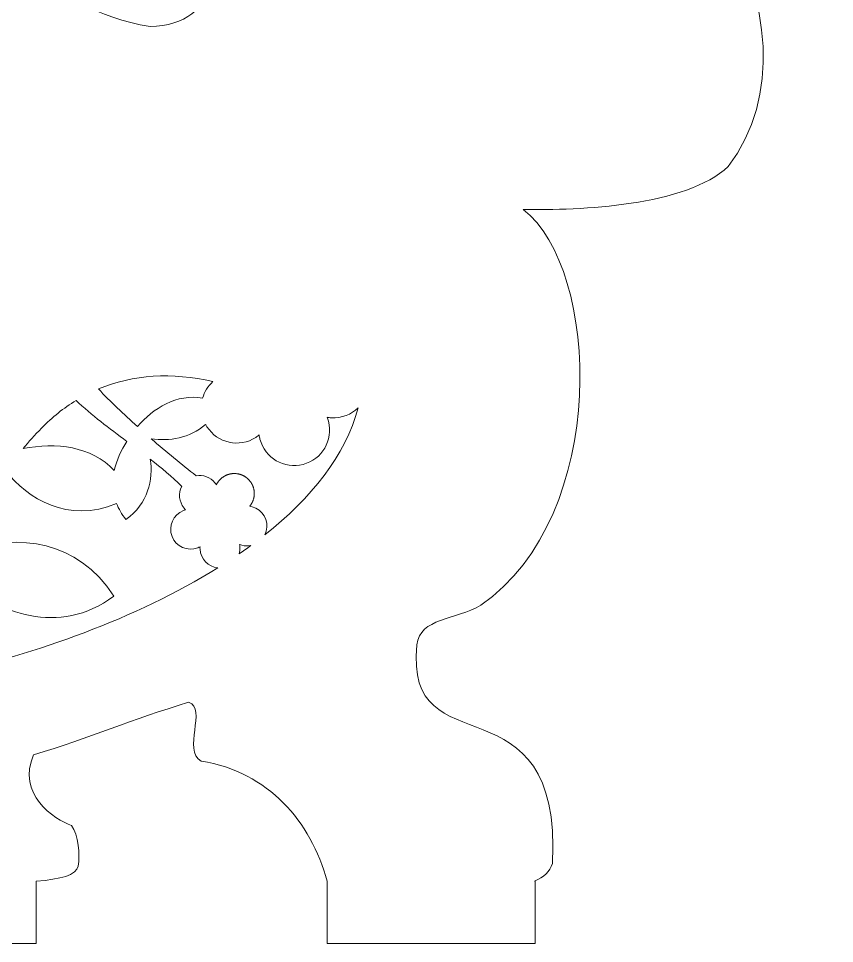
# Model space of a CAD drawing. Header units: centimetres. Extents: x -28.2 to 23.5, y -23.7 to 26.6.
# Drawn here: x -12.19 to -4.34, y 1.99 to 10.89 of the extents above; entities that cross this region are included whole.
import ezdxf

# ---------------------------------------------------------------- set-up
doc = ezdxf.new("R2010")
doc.units = ezdxf.units.CM
doc.header["$MEASUREMENT"] = 0
doc.layers.add('layer 1', color=7, linetype='Continuous')

msp = doc.modelspace()

# ---------------------------------------------------------------- linework, layer by layer
at = {"layer": 'layer 1', "color": 250, "lineweight": 9}
for points, knots in [([(-16.82124, 2.58691), (-16.78318, 2.69673), (-16.77824, 2.80986), (-16.82136, 2.92781), (-16.82136, 2.92781), (-17.20284, 3.62586), (-17.58434, 4.3239), (-17.96583, 5.02195), (-17.96583, 5.02195), (-19.20775, 5.22895), (-19.65891, 7.20552), (-18.16063, 7.79789), (-18.16063, 7.79789), (-17.60843, 11.077), (-14.63417, 11.83101), (-12.22439, 11.27184), (-12.22439, 11.27184), (-11.76505, 11.16525), (-11.44794, 10.8953), (-10.92856, 10.81733), (-10.92856, 10.81733), (-10.58642, 10.82423), (-10.40218, 10.989), (-10.3198, 11.25563), (-10.3198, 11.25563), (-10.43164, 11.91099), (-10.47671, 12.58859), (-10.19806, 13.37412), (-10.19806, 13.37412), (-11.4035, 14.55186), (-12.11464, 17.34197), (-11.61037, 18.439), (-11.61037, 18.439), (-11.14365, 19.03559), (-9.75694, 16.95258), (-9.24211, 16.03191), (-9.24211, 16.03191), (-9.37936, 16.81306), (-9.33403, 17.9254), (-9.09053, 17.9193), (-9.09053, 17.9193), (-8.07595, 17.83408), (-7.20313, 15.05809), (-7.55216, 13.75534), (-7.55216, 13.75534), (-5.80697, 13.14116), (-4.3419, 10.82942), (-5.36451, 9.46848), (-5.36451, 9.46848), (-5.76782, 9.08883), (-6.7943, 9.04339), (-7.33731, 9.05541), (-7.33731, 9.05541), (-6.59773, 8.48601), (-6.49671, 6.11645), (-7.74453, 5.24362), (-7.74453, 5.24362), (-7.98839, 5.09934), (-8.33394, 5.12366), (-8.3596, 4.86366), (-8.3596, 4.86366), (-8.49186, 3.64059), (-6.96057, 4.60323), (-7.05686, 2.75736), (-7.05686, 2.75736), (-7.07955, 2.67923), (-7.13966, 2.62448), (-7.22731, 2.58691), (-7.22731, 2.58691), (-7.22731, 2.58691), (-7.22344, 2.58691), (-7.22344, 2.58691), (-7.22344, 2.58691), (-7.22344, 2.58691), (-7.22344, 1.98691), (-7.22344, 1.98691), (-7.22344, 1.98691), (-7.22344, 1.98691), (-9.22544, 1.98691), (-9.22544, 1.98691), (-9.22544, 1.98691), (-9.22544, 1.98691), (-9.22544, 2.58691), (-9.22544, 2.58691), (-9.22544, 2.58691), (-9.22544, 2.58691), (-9.22404, 2.58691), (-9.22404, 2.58691), (-9.22404, 2.58691), (-9.38496, 3.16564), (-9.78743, 3.63571), (-10.43547, 3.74356), (-10.43547, 3.74356), (-10.62419, 3.84704), (-10.37459, 4.24883), (-10.55722, 4.3097), (-10.55722, 4.3097), (-11.10104, 4.14737), (-11.50486, 3.96676), (-12.04868, 3.80442), (-12.04868, 3.80442), (-12.21304, 3.427), (-11.85388, 3.18347), (-11.68343, 3.1226), (-11.68343, 3.1226), (-11.62052, 3.03536), (-11.60041, 2.8385), (-11.61907, 2.733), (-11.61907, 2.733), (-11.63791, 2.64523), (-11.7858, 2.60448), (-12.02432, 2.5869), (-12.02432, 2.5869), (-12.02432, 2.5869), (-12.02432, 2.58691), (-12.02432, 2.58691), (-12.02432, 2.58691), (-12.02432, 2.58691), (-12.02432, 2.5869), (-12.02432, 2.5869), (-12.02432, 2.5869), (-12.02432, 2.5869), (-12.02432, 1.98691), (-12.02432, 1.98691), (-12.02432, 1.98691), (-12.02432, 1.98691), (-16.82113, 1.98691), (-16.82113, 1.98691), (-16.82113, 1.98691), (-16.82113, 1.98691), (-16.82124, 2.58691), (-16.82124, 2.58691)], [0, 0, 0, 0, 0.0294118, 0.0294118, 0.0294118, 0.0294118, 0.0588235, 0.0588235, 0.0588235, 0.0588235, 0.0882353, 0.0882353, 0.0882353, 0.0882353, 0.1176471, 0.1176471, 0.1176471, 0.1176471, 0.1470588, 0.1470588, 0.1470588, 0.1470588, 0.1764706, 0.1764706, 0.1764706, 0.1764706, 0.2058824, 0.2058824, 0.2058824, 0.2058824, 0.2352941, 0.2352941, 0.2352941, 0.2352941, 0.2647059, 0.2647059, 0.2647059, 0.2647059, 0.2941176, 0.2941176, 0.2941176, 0.2941176, 0.3235294, 0.3235294, 0.3235294, 0.3235294, 0.3529412, 0.3529412, 0.3529412, 0.3529412, 0.3823529, 0.3823529, 0.3823529, 0.3823529, 0.4117647, 0.4117647, 0.4117647, 0.4117647, 0.4411765, 0.4411765, 0.4411765, 0.4411765, 0.4705882, 0.4705882, 0.4705882, 0.4705882, 0.5, 0.5, 0.5, 0.5, 0.5294118, 0.5294118, 0.5294118, 0.5294118, 0.5588235, 0.5588235, 0.5588235, 0.5588235, 0.5882353, 0.5882353, 0.5882353, 0.5882353, 0.6176471, 0.6176471, 0.6176471, 0.6176471, 0.6470588, 0.6470588, 0.6470588, 0.6470588, 0.6764706, 0.6764706, 0.6764706, 0.6764706, 0.7058824, 0.7058824, 0.7058824, 0.7058824, 0.7352941, 0.7352941, 0.7352941, 0.7352941, 0.7647059, 0.7647059, 0.7647059, 0.7647059, 0.7941176, 0.7941176, 0.7941176, 0.7941176, 0.8235294, 0.8235294, 0.8235294, 0.8235294, 0.8529412, 0.8529412, 0.8529412, 0.8529412, 0.8823529, 0.8823529, 0.8823529, 0.8823529, 0.9117647, 0.9117647, 0.9117647, 0.9117647, 0.9411765, 0.9411765, 0.9411765, 0.9411765, 1, 1, 1, 1]), ([(-10.32471, 7.39762), (-10.37245, 7.35395), (-10.40552, 7.29859), (-10.4223, 7.23885), (-10.4223, 7.23885), (-10.6721, 7.28354), (-10.89799, 7.13994), (-11.04989, 6.96403), (-11.04989, 6.96403), (-11.1823, 7.08321), (-11.31015, 7.20554), (-11.42532, 7.32672), (-11.42532, 7.32672), (-11.09292, 7.46624), (-10.71806, 7.48946), (-10.32471, 7.39762)], [0, 0, 0, 0, 0.2, 0.2, 0.2, 0.2, 0.4, 0.4, 0.4, 0.4, 0.6, 0.6, 0.6, 0.6, 1, 1, 1, 1]), ([(-11.27302, 6.54108), (-11.25189, 6.64092), (-11.20752, 6.73654), (-11.15132, 6.82165), (-11.15132, 6.82165), (-11.32045, 6.94783), (-11.48989, 7.07404), (-11.64107, 7.21611), (-11.64107, 7.21611), (-11.75907, 7.14378), (-11.87025, 7.0548), (-11.97328, 6.94911), (-11.97328, 6.94911), (-12.03729, 6.88342), (-12.09616, 6.81807), (-12.15051, 6.75282), (-12.15051, 6.75282), (-11.8334, 6.81339), (-11.49409, 6.77786), (-11.27302, 6.54108)], [0, 0, 0, 0, 0.1666667, 0.1666667, 0.1666667, 0.1666667, 0.3333333, 0.3333333, 0.3333333, 0.3333333, 0.5, 0.5, 0.5, 0.5, 0.6666667, 0.6666667, 0.6666667, 0.6666667, 1, 1, 1, 1]), ([(-8.92515, 7.14638), (-8.99144, 7.08124), (-9.08399, 7.0433), (-9.18409, 7.04927), (-9.18409, 7.04927), (-9.19772, 7.05008), (-9.21112, 7.0517), (-9.22426, 7.05401), (-9.22426, 7.05401), (-9.21939, 7.0416), (-9.2152, 7.02879), (-9.21175, 7.01556), (-9.21175, 7.01556), (-9.16436, 6.83361), (-9.27344, 6.6477), (-9.45537, 6.60031), (-9.45537, 6.60031), (-9.63731, 6.55292), (-9.82324, 6.66199), (-9.87066, 6.84394), (-9.87066, 6.84394), (-9.8741, 6.85716), (-9.87669, 6.87041), (-9.87852, 6.88363), (-9.87852, 6.88363), (-9.88881, 6.87516), (-9.89972, 6.86722), (-9.91123, 6.85987), (-9.91123, 6.85987), (-10.0696, 6.75855), (-10.28017, 6.80483), (-10.38142, 6.96324), (-10.38142, 6.96324), (-10.38613, 6.97062), (-10.39055, 6.97815), (-10.39462, 6.98576), (-10.39462, 6.98576), (-10.54568, 6.85209), (-10.74812, 6.8224), (-10.91664, 6.84641), (-10.91664, 6.84641), (-10.77167, 6.72074), (-10.62448, 6.60035), (-10.48519, 6.49055), (-10.48519, 6.49055), (-10.41919, 6.50188), (-10.34912, 6.47828), (-10.30372, 6.42277), (-10.30372, 6.42277), (-10.29885, 6.41676), (-10.29439, 6.41058), (-10.29035, 6.40423), (-10.29035, 6.40423), (-10.29035, 6.40423), (-10.29019, 6.40457), (-10.29019, 6.40457), (-10.29019, 6.40457), (-10.29019, 6.40457), (-10.29004, 6.40485), (-10.29004, 6.40485), (-10.29004, 6.40485), (-10.29004, 6.40485), (-10.28989, 6.40518), (-10.28989, 6.40518), (-10.28989, 6.40518), (-10.28989, 6.40518), (-10.28975, 6.4055), (-10.28975, 6.4055), (-10.28975, 6.4055), (-10.28975, 6.4055), (-10.28957, 6.40579), (-10.28957, 6.40579), (-10.28957, 6.40579), (-10.28957, 6.40579), (-10.28942, 6.40612), (-10.28942, 6.40612), (-10.28942, 6.40612), (-10.28942, 6.40612), (-10.28925, 6.40647), (-10.28925, 6.40647), (-10.28925, 6.40647), (-10.28925, 6.40647), (-10.28908, 6.40676), (-10.28908, 6.40676), (-10.28908, 6.40676), (-10.28908, 6.40676), (-10.28879, 6.4074), (-10.28879, 6.4074), (-10.28879, 6.4074), (-10.28879, 6.4074), (-10.28862, 6.40773), (-10.28862, 6.40773), (-10.28862, 6.40773), (-10.28862, 6.40773), (-10.28844, 6.40803), (-10.28844, 6.40803), (-10.28844, 6.40803), (-10.28844, 6.40803), (-10.28828, 6.40834), (-10.28828, 6.40834), (-10.28828, 6.40834), (-10.28828, 6.40834), (-10.28813, 6.40866), (-10.28813, 6.40866), (-10.28813, 6.40866), (-10.28813, 6.40866), (-10.28796, 6.40897), (-10.28796, 6.40897), (-10.28796, 6.40897), (-10.28796, 6.40897), (-10.28779, 6.40929), (-10.28779, 6.40929), (-10.28779, 6.40929), (-10.28779, 6.40929), (-10.28764, 6.40958), (-10.28764, 6.40958), (-10.28764, 6.40958), (-10.28764, 6.40958), (-10.28715, 6.41055), (-10.28715, 6.41055), (-10.28715, 6.41055), (-10.28715, 6.41055), (-10.28697, 6.41085), (-10.28697, 6.41085), (-10.28697, 6.41085), (-10.28697, 6.41085), (-10.2868, 6.41115), (-10.2868, 6.41115), (-10.2868, 6.41115), (-10.2868, 6.41115), (-10.28663, 6.41147), (-10.28663, 6.41147), (-10.28663, 6.41147), (-10.28663, 6.41147), (-10.28646, 6.41182), (-10.28646, 6.41182), (-10.28646, 6.41182), (-10.28646, 6.41182), (-10.28627, 6.41212), (-10.28627, 6.41212), (-10.28627, 6.41212), (-10.28627, 6.41212), (-10.28611, 6.41241), (-10.28611, 6.41241), (-10.28611, 6.41241), (-10.28611, 6.41241), (-10.28593, 6.41272), (-10.28593, 6.41272), (-10.28593, 6.41272), (-10.28593, 6.41272), (-10.28474, 6.41491), (-10.28474, 6.41491), (-10.28474, 6.41491), (-10.28474, 6.41491), (-10.28456, 6.41521), (-10.28456, 6.41521), (-10.28456, 6.41521), (-10.28456, 6.41521), (-10.28437, 6.41554), (-10.28437, 6.41554), (-10.28437, 6.41554), (-10.28437, 6.41554), (-10.28428, 6.41568), (-10.28428, 6.41568), (-10.28428, 6.41568), (-10.28428, 6.41568), (-10.28422, 6.41585), (-10.28422, 6.41585), (-10.28422, 6.41585), (-10.28422, 6.41585), (-10.28402, 6.41616), (-10.28402, 6.41616), (-10.28402, 6.41616), (-10.28402, 6.41616), (-10.28384, 6.41644), (-10.28384, 6.41644), (-10.28384, 6.41644), (-10.28384, 6.41644), (-10.28216, 6.41924), (-10.28216, 6.41924), (-10.28216, 6.41924), (-10.28216, 6.41924), (-10.28202, 6.41955), (-10.28202, 6.41955), (-10.28202, 6.41955), (-10.28202, 6.41955), (-10.28182, 6.41987), (-10.28182, 6.41987), (-10.28182, 6.41987), (-10.28182, 6.41987), (-10.2818, 6.41993), (-10.2818, 6.41993), (-10.2818, 6.41993), (-10.2818, 6.41993), (-10.28163, 6.42017), (-10.28163, 6.42017), (-10.28163, 6.42017), (-10.28163, 6.42017), (-10.28144, 6.42046), (-10.28144, 6.42046), (-10.28144, 6.42046), (-10.28144, 6.42046), (-10.27914, 6.42415), (-10.27914, 6.42415), (-10.27914, 6.42415), (-10.27827, 6.42556), (-10.27733, 6.42693), (-10.27639, 6.42828), (-10.27639, 6.42828), (-10.2755, 6.42962), (-10.27454, 6.43099), (-10.2736, 6.43233), (-10.2736, 6.43233), (-10.27263, 6.43362), (-10.27169, 6.43497), (-10.27067, 6.43628), (-10.27067, 6.43628), (-10.26972, 6.43758), (-10.2687, 6.43888), (-10.26767, 6.44015), (-10.26767, 6.44015), (-10.26668, 6.4414), (-10.26567, 6.44264), (-10.26462, 6.44389), (-10.26462, 6.44389), (-10.26355, 6.4451), (-10.26254, 6.44632), (-10.26147, 6.44756), (-10.26147, 6.44756), (-10.26039, 6.44874), (-10.25933, 6.44995), (-10.25822, 6.45111), (-10.25822, 6.45111), (-10.25715, 6.45226), (-10.25605, 6.45344), (-10.25492, 6.45458), (-10.25492, 6.45458), (-10.25382, 6.45575), (-10.25268, 6.45687), (-10.25151, 6.45796), (-10.25151, 6.45796), (-10.25151, 6.45796), (-10.24809, 6.46125), (-10.24809, 6.46125), (-10.24809, 6.46125), (-10.24692, 6.46232), (-10.24574, 6.46342), (-10.24455, 6.46443), (-10.24455, 6.46443), (-10.24339, 6.46548), (-10.24218, 6.46651), (-10.24097, 6.46752), (-10.24097, 6.46752), (-10.23978, 6.46855), (-10.23853, 6.46953), (-10.23733, 6.4705), (-10.23733, 6.4705), (-10.23733, 6.4705), (-10.2336, 6.47339), (-10.2336, 6.47339), (-10.2336, 6.47339), (-10.23233, 6.47437), (-10.2311, 6.47524), (-10.22985, 6.47616), (-10.22985, 6.47616), (-10.22855, 6.47709), (-10.2273, 6.47801), (-10.22598, 6.47886), (-10.22598, 6.47886), (-10.22598, 6.47886), (-10.22211, 6.48144), (-10.22211, 6.48144), (-10.22211, 6.48144), (-10.22211, 6.48144), (-10.21813, 6.48396), (-10.21813, 6.48396), (-10.21813, 6.48396), (-10.2168, 6.48475), (-10.21552, 6.48558), (-10.21417, 6.48636), (-10.21417, 6.48636), (-10.21282, 6.48712), (-10.21147, 6.48789), (-10.21011, 6.48862), (-10.21011, 6.48862), (-10.20875, 6.48938), (-10.20738, 6.49008), (-10.20601, 6.49081), (-10.20601, 6.49081), (-10.20601, 6.49081), (-10.20184, 6.4929), (-10.20184, 6.4929), (-10.20184, 6.4929), (-10.20047, 6.49355), (-10.19908, 6.49424), (-10.19767, 6.49486), (-10.19767, 6.49486), (-10.19628, 6.49552), (-10.19486, 6.49614), (-10.19343, 6.49674), (-10.19343, 6.49674), (-10.19343, 6.49674), (-10.19343, 6.49674), (-10.19343, 6.49674), (-10.19343, 6.49674), (-10.19343, 6.49674), (-10.18915, 6.49851), (-10.18915, 6.49851), (-10.18915, 6.49851), (-10.18915, 6.49851), (-10.18915, 6.49851), (-10.18915, 6.49851), (-10.18915, 6.49851), (-10.18772, 6.49909), (-10.18629, 6.49962), (-10.18485, 6.50019), (-10.18485, 6.50019), (-10.18339, 6.50074), (-10.18197, 6.50125), (-10.18049, 6.50176), (-10.18049, 6.50176), (-10.17905, 6.50225), (-10.17761, 6.50272), (-10.17612, 6.5032), (-10.17612, 6.5032), (-10.17612, 6.5032), (-10.17171, 6.50455), (-10.17171, 6.50455), (-10.17171, 6.50455), (-10.17171, 6.50455), (-10.17171, 6.50456), (-10.17171, 6.50456), (-10.17171, 6.50456), (-10.17024, 6.50497), (-10.16875, 6.50541), (-10.16725, 6.50579), (-10.16725, 6.50579), (-10.16725, 6.50579), (-10.1628, 6.50691), (-10.1628, 6.50691), (-10.1628, 6.50691), (-10.1628, 6.50691), (-10.1628, 6.50694), (-10.1628, 6.50694), (-10.1628, 6.50694), (-10.16131, 6.5073), (-10.15982, 6.50765), (-10.15832, 6.50796), (-10.15832, 6.50796), (-10.15681, 6.50826), (-10.15531, 6.50863), (-10.15381, 6.50889), (-10.15381, 6.50889), (-10.15227, 6.50916), (-10.15076, 6.50947), (-10.14926, 6.50972), (-10.14926, 6.50972), (-10.14775, 6.50995), (-10.14621, 6.51019), (-10.14472, 6.5104), (-10.14472, 6.5104), (-10.14472, 6.5104), (-10.14472, 6.51042), (-10.14472, 6.51042), (-10.14472, 6.51042), (-10.14316, 6.51064), (-10.14164, 6.51081), (-10.14014, 6.51101), (-10.14014, 6.51101), (-10.14014, 6.51101), (-10.14012, 6.51103), (-10.14012, 6.51103), (-10.14012, 6.51103), (-10.13862, 6.51121), (-10.13707, 6.51134), (-10.13556, 6.5115), (-10.13556, 6.5115), (-10.13401, 6.51163), (-10.13249, 6.51176), (-10.13094, 6.51187), (-10.13094, 6.51187), (-10.13094, 6.51187), (-10.13094, 6.51187), (-10.13094, 6.51187), (-10.13094, 6.51187), (-10.12941, 6.512), (-10.12785, 6.51208), (-10.12633, 6.51217), (-10.12633, 6.51217), (-10.12633, 6.51217), (-10.12629, 6.51217), (-10.12629, 6.51217), (-10.12629, 6.51217), (-10.12629, 6.51217), (-10.12171, 6.5123), (-10.12171, 6.5123), (-10.12171, 6.5123), (-10.12171, 6.5123), (-10.1217, 6.51231), (-10.1217, 6.51231), (-10.1217, 6.51231), (-10.12015, 6.51233), (-10.1186, 6.51237), (-10.11708, 6.51237), (-10.11708, 6.51237), (-10.11708, 6.51237), (-10.11247, 6.51229), (-10.11247, 6.51229), (-10.11247, 6.51229), (-10.11247, 6.51229), (-10.11241, 6.51229), (-10.11241, 6.51229), (-10.11241, 6.51229), (-10.11241, 6.51229), (-10.1078, 6.51213), (-10.1078, 6.51213), (-10.1078, 6.51213), (-10.10628, 6.51203), (-10.10472, 6.51197), (-10.10317, 6.51184), (-10.10317, 6.51184), (-10.10317, 6.51184), (-10.10317, 6.51184), (-10.10317, 6.51184), (-10.10317, 6.51184), (-10.10162, 6.51172), (-10.10008, 6.5116), (-10.09853, 6.51141), (-10.09853, 6.51141), (-10.09853, 6.51141), (-10.09853, 6.51145), (-10.09853, 6.51145), (-10.09853, 6.51145), (-10.09853, 6.51145), (-10.09392, 6.51095), (-10.09392, 6.51095), (-10.09392, 6.51095), (-10.09392, 6.51095), (-10.0893, 6.5103), (-10.0893, 6.5103), (-10.0893, 6.5103), (-10.08774, 6.51008), (-10.08619, 6.50985), (-10.08465, 6.50957), (-10.08465, 6.50957), (-10.08465, 6.50957), (-10.08465, 6.50957), (-10.08465, 6.50957), (-10.08465, 6.50957), (-10.08309, 6.5093), (-10.0816, 6.50898), (-10.08006, 6.50868), (-10.08006, 6.50868), (-10.07851, 6.50837), (-10.077, 6.50809), (-10.07545, 6.50773), (-10.07545, 6.50773), (-10.07545, 6.50773), (-10.07086, 6.50663), (-10.07086, 6.50663), (-10.07086, 6.50663), (-10.06936, 6.50626), (-10.06785, 6.50589), (-10.06631, 6.50544), (-10.06631, 6.50544), (-10.0648, 6.50502), (-10.0633, 6.50458), (-10.06177, 6.50411), (-10.06177, 6.50411), (-10.06177, 6.50411), (-10.05724, 6.50269), (-10.05724, 6.50269), (-10.05724, 6.50269), (-10.05576, 6.50222), (-10.05422, 6.50167), (-10.05276, 6.50113), (-10.05276, 6.50113), (-10.05125, 6.50058), (-10.04975, 6.50002), (-10.04827, 6.49947), (-10.04827, 6.49947), (-10.04678, 6.49888), (-10.0453, 6.49828), (-10.04381, 6.49766), (-10.04381, 6.49766), (-10.04381, 6.49766), (-10.04381, 6.49766), (-10.04381, 6.49766), (-10.04381, 6.49766), (-10.04232, 6.49707), (-10.04086, 6.49643), (-10.03938, 6.49577), (-10.03938, 6.49577), (-10.03792, 6.4951), (-10.03645, 6.49445), (-10.035, 6.49376), (-10.035, 6.49376), (-10.03354, 6.49301), (-10.0321, 6.49231), (-10.03066, 6.49159), (-10.03066, 6.49159), (-10.02919, 6.49087), (-10.02774, 6.49011), (-10.02632, 6.48933), (-10.02632, 6.48933), (-10.02632, 6.48933), (-10.02632, 6.48933), (-10.02632, 6.48933), (-10.02632, 6.48933), (-10.02489, 6.48856), (-10.02344, 6.48774), (-10.02206, 6.48692), (-10.02206, 6.48692), (-10.0206, 6.4861), (-10.01919, 6.4853), (-10.0178, 6.48442), (-10.0178, 6.48442), (-10.01638, 6.48356), (-10.01498, 6.48267), (-10.01358, 6.4818), (-10.01358, 6.4818), (-10.0122, 6.48092), (-10.01079, 6.47999), (-10.00945, 6.47906), (-10.00945, 6.47906), (-10.00807, 6.47812), (-10.00674, 6.47719), (-10.00541, 6.47625), (-10.00541, 6.47625), (-10.00405, 6.47526), (-10.00275, 6.47432), (-10.00145, 6.47334), (-10.00145, 6.47334), (-10.00014, 6.47235), (-9.99886, 6.47133), (-9.99761, 6.47033), (-9.99761, 6.47033), (-9.99633, 6.46932), (-9.99506, 6.46828), (-9.99383, 6.46725), (-9.99383, 6.46725), (-9.99259, 6.46622), (-9.99138, 6.46516), (-9.99019, 6.46409), (-9.99019, 6.46409), (-9.99019, 6.46409), (-9.99019, 6.46409), (-9.99019, 6.46409), (-9.99019, 6.46409), (-9.98897, 6.46301), (-9.98776, 6.46196), (-9.98659, 6.46088), (-9.98659, 6.46088), (-9.98541, 6.45979), (-9.98427, 6.45867), (-9.98313, 6.45756), (-9.98313, 6.45756), (-9.98199, 6.45644), (-9.98086, 6.45533), (-9.97976, 6.45416), (-9.97976, 6.45416), (-9.97976, 6.45416), (-9.97646, 6.45073), (-9.97646, 6.45073), (-9.97646, 6.45073), (-9.9754, 6.44955), (-9.97433, 6.44838), (-9.97328, 6.44721), (-9.97328, 6.44721), (-9.97226, 6.44603), (-9.97122, 6.44482), (-9.97019, 6.44359), (-9.97019, 6.44359), (-9.96916, 6.44242), (-9.96821, 6.44119), (-9.9672, 6.43995), (-9.9672, 6.43995), (-9.9672, 6.43995), (-9.96431, 6.43624), (-9.96431, 6.43624), (-9.96431, 6.43624), (-9.96336, 6.43497), (-9.96242, 6.43375), (-9.96154, 6.43248), (-9.96154, 6.43248), (-9.96061, 6.43121), (-9.95971, 6.42991), (-9.95885, 6.42863), (-9.95885, 6.42863), (-9.95885, 6.42863), (-9.95629, 6.42474), (-9.95629, 6.42474), (-9.95629, 6.42474), (-9.95629, 6.42474), (-9.95377, 6.42079), (-9.95377, 6.42079), (-9.95377, 6.42079), (-9.95296, 6.41947), (-9.95216, 6.41814), (-9.95137, 6.41678), (-9.95137, 6.41678), (-9.9506, 6.41546), (-9.94985, 6.41411), (-9.94909, 6.41273), (-9.94909, 6.41273), (-9.94835, 6.41138), (-9.94761, 6.41001), (-9.9469, 6.40864), (-9.9469, 6.40864), (-9.9469, 6.40864), (-9.9469, 6.40864), (-9.9469, 6.40864), (-9.9469, 6.40864), (-9.94621, 6.40727), (-9.94554, 6.40588), (-9.94483, 6.4045), (-9.94483, 6.4045), (-9.94483, 6.4045), (-9.94483, 6.4045), (-9.94483, 6.4045), (-9.94483, 6.4045), (-9.94416, 6.40311), (-9.9435, 6.40172), (-9.94286, 6.4003), (-9.94286, 6.4003), (-9.9422, 6.39891), (-9.94159, 6.39749), (-9.94098, 6.39608), (-9.94098, 6.39608), (-9.94098, 6.39608), (-9.94098, 6.39608), (-9.94098, 6.39608), (-9.94098, 6.39608), (-9.94098, 6.39608), (-9.93921, 6.39178), (-9.93921, 6.39178), (-9.93921, 6.39178), (-9.93921, 6.39178), (-9.93918, 6.39181), (-9.93918, 6.39181), (-9.93918, 6.39181), (-9.93863, 6.39037), (-9.93809, 6.38895), (-9.93755, 6.38749), (-9.93755, 6.38749), (-9.93698, 6.38606), (-9.93648, 6.38459), (-9.93597, 6.38313), (-9.93597, 6.38313), (-9.93549, 6.38167), (-9.93498, 6.38024), (-9.9345, 6.37879), (-9.9345, 6.37879), (-9.9345, 6.37879), (-9.93318, 6.37434), (-9.93318, 6.37434), (-9.93318, 6.37434), (-9.93318, 6.37434), (-9.93315, 6.37437), (-9.93315, 6.37437), (-9.93315, 6.37437), (-9.93273, 6.37287), (-9.93231, 6.37141), (-9.93192, 6.36993), (-9.93192, 6.36993), (-9.93192, 6.36993), (-9.93075, 6.36542), (-9.93075, 6.36542), (-9.93075, 6.36542), (-9.93075, 6.36542), (-9.93075, 6.36542), (-9.93075, 6.36542), (-9.93075, 6.36542), (-9.93042, 6.36394), (-9.93009, 6.36246), (-9.92977, 6.36092), (-9.92977, 6.36092), (-9.92944, 6.35946), (-9.92913, 6.35795), (-9.92881, 6.35643), (-9.92881, 6.35643), (-9.92854, 6.35494), (-9.92826, 6.35341), (-9.92801, 6.3519), (-9.92801, 6.3519), (-9.92801, 6.3519), (-9.92727, 6.34736), (-9.92727, 6.34736), (-9.92727, 6.34736), (-9.9271, 6.34582), (-9.92688, 6.3443), (-9.9267, 6.34278), (-9.9267, 6.34278), (-9.9267, 6.34278), (-9.92669, 6.34275), (-9.92669, 6.34275), (-9.92669, 6.34275), (-9.92653, 6.34123), (-9.92634, 6.33972), (-9.9262, 6.33817), (-9.9262, 6.33817), (-9.9262, 6.33817), (-9.92582, 6.33358), (-9.92582, 6.33358), (-9.92582, 6.33358), (-9.92573, 6.33203), (-9.92564, 6.33049), (-9.92556, 6.32896), (-9.92556, 6.32896), (-9.92556, 6.32896), (-9.9254, 6.32434), (-9.9254, 6.32434), (-9.9254, 6.32434), (-9.92537, 6.32282), (-9.92535, 6.32125), (-9.92535, 6.3197), (-9.92535, 6.3197), (-9.92535, 6.31814), (-9.92538, 6.31662), (-9.92541, 6.31506), (-9.92541, 6.31506), (-9.92541, 6.31506), (-9.92557, 6.31043), (-9.92557, 6.31043), (-9.92557, 6.31043), (-9.92557, 6.31043), (-9.92586, 6.30579), (-9.92586, 6.30579), (-9.92586, 6.30579), (-9.92599, 6.30426), (-9.92613, 6.30272), (-9.92626, 6.30118), (-9.92626, 6.30118), (-9.92626, 6.30118), (-9.92627, 6.30117), (-9.92627, 6.30117), (-9.92627, 6.30117), (-9.92627, 6.30117), (-9.9268, 6.29654), (-9.9268, 6.29654), (-9.9268, 6.29654), (-9.92698, 6.29498), (-9.92717, 6.29347), (-9.92741, 6.29192), (-9.92741, 6.29192), (-9.92766, 6.29039), (-9.92789, 6.28884), (-9.92818, 6.2873), (-9.92818, 6.2873), (-9.92818, 6.2873), (-9.92818, 6.2873), (-9.92818, 6.2873), (-9.92818, 6.2873), (-9.92841, 6.28577), (-9.92869, 6.28422), (-9.92902, 6.2827), (-9.92902, 6.2827), (-9.92932, 6.28116), (-9.92964, 6.27965), (-9.92998, 6.27811), (-9.92998, 6.27811), (-9.92998, 6.27811), (-9.93108, 6.27355), (-9.93108, 6.27355), (-9.93108, 6.27355), (-9.93145, 6.27198), (-9.93185, 6.27049), (-9.93228, 6.26901), (-9.93228, 6.26901), (-9.9327, 6.26743), (-9.93314, 6.26592), (-9.93359, 6.26442), (-9.93359, 6.26442), (-9.93359, 6.26442), (-9.93504, 6.25987), (-9.93504, 6.25987), (-9.93504, 6.25987), (-9.93554, 6.25838), (-9.93605, 6.25691), (-9.93659, 6.2554), (-9.93659, 6.2554), (-9.93712, 6.25389), (-9.93769, 6.2524), (-9.93827, 6.25092), (-9.93827, 6.25092), (-9.93883, 6.2494), (-9.93944, 6.24793), (-9.94005, 6.24646), (-9.94005, 6.24646), (-9.94066, 6.245), (-9.94128, 6.24352), (-9.94195, 6.24206), (-9.94195, 6.24206), (-9.94262, 6.24057), (-9.94328, 6.23912), (-9.94399, 6.23765), (-9.94399, 6.23765), (-9.94469, 6.23618), (-9.94539, 6.23473), (-9.94612, 6.23328), (-9.94612, 6.23328), (-9.94687, 6.23182), (-9.94761, 6.2304), (-9.94838, 6.22895), (-9.94838, 6.22895), (-9.94916, 6.22755), (-9.94998, 6.22609), (-9.95078, 6.22467), (-9.95078, 6.22467), (-9.95159, 6.22328), (-9.95243, 6.22184), (-9.95329, 6.22044), (-9.95329, 6.22044), (-9.95416, 6.21901), (-9.95501, 6.21761), (-9.95592, 6.21622), (-9.95592, 6.21622), (-9.95592, 6.21622), (-9.95831, 6.2126), (-9.95831, 6.2126), (-9.95831, 6.2126), (-9.95831, 6.2126), (-9.95852, 6.21229), (-9.95852, 6.21229), (-9.95852, 6.21229), (-9.95852, 6.21229), (-9.95867, 6.21208), (-9.95867, 6.21208), (-9.95867, 6.21208), (-9.95867, 6.21208), (-9.95871, 6.21204), (-9.95871, 6.21204), (-9.95871, 6.21204), (-9.95871, 6.21204), (-9.95892, 6.2117), (-9.95892, 6.2117), (-9.95892, 6.2117), (-9.95892, 6.2117), (-9.95912, 6.21142), (-9.95912, 6.21142), (-9.95912, 6.21142), (-9.95912, 6.21142), (-9.96096, 6.20877), (-9.96096, 6.20877), (-9.96096, 6.20877), (-9.96096, 6.20877), (-9.96117, 6.20848), (-9.96117, 6.20848), (-9.96117, 6.20848), (-9.96117, 6.20848), (-9.96138, 6.2082), (-9.96138, 6.2082), (-9.96138, 6.2082), (-9.96138, 6.2082), (-9.96149, 6.20804), (-9.96149, 6.20804), (-9.96149, 6.20804), (-9.96149, 6.20804), (-9.96157, 6.20792), (-9.96157, 6.20792), (-9.96157, 6.20792), (-9.96157, 6.20792), (-9.9618, 6.20761), (-9.9618, 6.20761), (-9.9618, 6.20761), (-9.9618, 6.20761), (-9.96201, 6.20734), (-9.96201, 6.20734), (-9.96201, 6.20734), (-9.96201, 6.20734), (-9.9635, 6.20532), (-9.9635, 6.20532), (-9.9635, 6.20532), (-9.9635, 6.20532), (-9.96368, 6.20503), (-9.96368, 6.20503), (-9.96368, 6.20503), (-9.96368, 6.20503), (-9.96394, 6.20473), (-9.96394, 6.20473), (-9.96394, 6.20473), (-9.96394, 6.20473), (-9.96412, 6.20447), (-9.96412, 6.20447), (-9.96412, 6.20447), (-9.96412, 6.20447), (-9.96433, 6.20419), (-9.96433, 6.20419), (-9.96433, 6.20419), (-9.96433, 6.20419), (-9.96457, 6.20387), (-9.96457, 6.20387), (-9.96457, 6.20387), (-9.96457, 6.20387), (-9.96475, 6.20362), (-9.96475, 6.20362), (-9.96475, 6.20362), (-9.96475, 6.20362), (-9.96499, 6.20333), (-9.96499, 6.20333), (-9.96499, 6.20333), (-9.96499, 6.20333), (-9.96561, 6.20247), (-9.96561, 6.20247), (-9.96561, 6.20247), (-9.96561, 6.20247), (-9.96585, 6.20219), (-9.96585, 6.20219), (-9.96585, 6.20219), (-9.96585, 6.20219), (-9.96606, 6.20193), (-9.96606, 6.20193), (-9.96606, 6.20193), (-9.96606, 6.20193), (-9.96631, 6.20165), (-9.96631, 6.20165), (-9.96631, 6.20165), (-9.96631, 6.20165), (-9.96652, 6.20137), (-9.96652, 6.20137), (-9.96652, 6.20137), (-9.96652, 6.20137), (-9.96674, 6.20108), (-9.96674, 6.20108), (-9.96674, 6.20108), (-9.96674, 6.20108), (-9.96696, 6.20081), (-9.96696, 6.20081), (-9.96696, 6.20081), (-9.96696, 6.20081), (-9.9672, 6.20054), (-9.9672, 6.20054), (-9.9672, 6.20054), (-9.9672, 6.20054), (-9.9676, 6.19998), (-9.9676, 6.19998), (-9.9676, 6.19998), (-9.9676, 6.19998), (-9.96782, 6.19971), (-9.96782, 6.19971), (-9.96782, 6.19971), (-9.96782, 6.19971), (-9.96805, 6.19944), (-9.96805, 6.19944), (-9.96805, 6.19944), (-9.96805, 6.19944), (-9.96826, 6.19914), (-9.96826, 6.19914), (-9.96826, 6.19914), (-9.96826, 6.19914), (-9.9685, 6.19886), (-9.9685, 6.19886), (-9.9685, 6.19886), (-9.9685, 6.19886), (-9.96872, 6.19861), (-9.96872, 6.19861), (-9.96872, 6.19861), (-9.96872, 6.19861), (-9.96896, 6.19832), (-9.96896, 6.19832), (-9.96896, 6.19832), (-9.96896, 6.19832), (-9.96915, 6.19807), (-9.96915, 6.19807), (-9.96915, 6.19807), (-9.96915, 6.19807), (-9.96939, 6.19778), (-9.96939, 6.19778), (-9.96939, 6.19778), (-9.96192, 6.19672), (-9.95446, 6.19524), (-9.947, 6.19327), (-9.947, 6.19327), (-9.84439, 6.16625), (-9.78307, 6.06116), (-9.8101, 5.95855), (-9.8101, 5.95855), (-9.81352, 5.9455), (-9.81821, 5.93317), (-9.824, 5.92157), (-9.824, 5.92157), (-9.37996, 6.27412), (-9.04845, 6.68437), (-8.92515, 7.14638)], [0, 0, 0, 0, 0.0040486, 0.0040486, 0.0040486, 0.0040486, 0.0080972, 0.0080972, 0.0080972, 0.0080972, 0.0121457, 0.0121457, 0.0121457, 0.0121457, 0.0161943, 0.0161943, 0.0161943, 0.0161943, 0.0202429, 0.0202429, 0.0202429, 0.0202429, 0.0242915, 0.0242915, 0.0242915, 0.0242915, 0.0283401, 0.0283401, 0.0283401, 0.0283401, 0.0323887, 0.0323887, 0.0323887, 0.0323887, 0.0364372, 0.0364372, 0.0364372, 0.0364372, 0.0404858, 0.0404858, 0.0404858, 0.0404858, 0.0445344, 0.0445344, 0.0445344, 0.0445344, 0.048583, 0.048583, 0.048583, 0.048583, 0.0526316, 0.0526316, 0.0526316, 0.0526316, 0.0566802, 0.0566802, 0.0566802, 0.0566802, 0.0607287, 0.0607287, 0.0607287, 0.0607287, 0.0647773, 0.0647773, 0.0647773, 0.0647773, 0.0688259, 0.0688259, 0.0688259, 0.0688259, 0.0728745, 0.0728745, 0.0728745, 0.0728745, 0.0769231, 0.0769231, 0.0769231, 0.0769231, 0.0809717, 0.0809717, 0.0809717, 0.0809717, 0.0850202, 0.0850202, 0.0850202, 0.0850202, 0.0890688, 0.0890688, 0.0890688, 0.0890688, 0.0931174, 0.0931174, 0.0931174, 0.0931174, 0.097166, 0.097166, 0.097166, 0.097166, 0.1012146, 0.1012146, 0.1012146, 0.1012146, 0.1052632, 0.1052632, 0.1052632, 0.1052632, 0.1093117, 0.1093117, 0.1093117, 0.1093117, 0.1133603, 0.1133603, 0.1133603, 0.1133603, 0.1174089, 0.1174089, 0.1174089, 0.1174089, 0.1214575, 0.1214575, 0.1214575, 0.1214575, 0.1255061, 0.1255061, 0.1255061, 0.1255061, 0.1295547, 0.1295547, 0.1295547, 0.1295547, 0.1336032, 0.1336032, 0.1336032, 0.1336032, 0.1376518, 0.1376518, 0.1376518, 0.1376518, 0.1417004, 0.1417004, 0.1417004, 0.1417004, 0.145749, 0.145749, 0.145749, 0.145749, 0.1497976, 0.1497976, 0.1497976, 0.1497976, 0.1538462, 0.1538462, 0.1538462, 0.1538462, 0.1578947, 0.1578947, 0.1578947, 0.1578947, 0.1619433, 0.1619433, 0.1619433, 0.1619433, 0.1659919, 0.1659919, 0.1659919, 0.1659919, 0.1700405, 0.1700405, 0.1700405, 0.1700405, 0.1740891, 0.1740891, 0.1740891, 0.1740891, 0.1781377, 0.1781377, 0.1781377, 0.1781377, 0.1821862, 0.1821862, 0.1821862, 0.1821862, 0.1862348, 0.1862348, 0.1862348, 0.1862348, 0.1902834, 0.1902834, 0.1902834, 0.1902834, 0.194332, 0.194332, 0.194332, 0.194332, 0.1983806, 0.1983806, 0.1983806, 0.1983806, 0.2024291, 0.2024291, 0.2024291, 0.2024291, 0.2064777, 0.2064777, 0.2064777, 0.2064777, 0.2105263, 0.2105263, 0.2105263, 0.2105263, 0.2145749, 0.2145749, 0.2145749, 0.2145749, 0.2186235, 0.2186235, 0.2186235, 0.2186235, 0.2226721, 0.2226721, 0.2226721, 0.2226721, 0.2267206, 0.2267206, 0.2267206, 0.2267206, 0.2307692, 0.2307692, 0.2307692, 0.2307692, 0.2348178, 0.2348178, 0.2348178, 0.2348178, 0.2388664, 0.2388664, 0.2388664, 0.2388664, 0.242915, 0.242915, 0.242915, 0.242915, 0.2469636, 0.2469636, 0.2469636, 0.2469636, 0.2510121, 0.2510121, 0.2510121, 0.2510121, 0.2550607, 0.2550607, 0.2550607, 0.2550607, 0.2591093, 0.2591093, 0.2591093, 0.2591093, 0.2631579, 0.2631579, 0.2631579, 0.2631579, 0.2672065, 0.2672065, 0.2672065, 0.2672065, 0.2712551, 0.2712551, 0.2712551, 0.2712551, 0.2753036, 0.2753036, 0.2753036, 0.2753036, 0.2793522, 0.2793522, 0.2793522, 0.2793522, 0.2834008, 0.2834008, 0.2834008, 0.2834008, 0.2874494, 0.2874494, 0.2874494, 0.2874494, 0.291498, 0.291498, 0.291498, 0.291498, 0.2955466, 0.2955466, 0.2955466, 0.2955466, 0.2995951, 0.2995951, 0.2995951, 0.2995951, 0.3036437, 0.3036437, 0.3036437, 0.3036437, 0.3076923, 0.3076923, 0.3076923, 0.3076923, 0.3117409, 0.3117409, 0.3117409, 0.3117409, 0.3157895, 0.3157895, 0.3157895, 0.3157895, 0.3198381, 0.3198381, 0.3198381, 0.3198381, 0.3238866, 0.3238866, 0.3238866, 0.3238866, 0.3279352, 0.3279352, 0.3279352, 0.3279352, 0.3319838, 0.3319838, 0.3319838, 0.3319838, 0.3360324, 0.3360324, 0.3360324, 0.3360324, 0.340081, 0.340081, 0.340081, 0.340081, 0.3441296, 0.3441296, 0.3441296, 0.3441296, 0.3481781, 0.3481781, 0.3481781, 0.3481781, 0.3522267, 0.3522267, 0.3522267, 0.3522267, 0.3562753, 0.3562753, 0.3562753, 0.3562753, 0.3603239, 0.3603239, 0.3603239, 0.3603239, 0.3643725, 0.3643725, 0.3643725, 0.3643725, 0.3684211, 0.3684211, 0.3684211, 0.3684211, 0.3724696, 0.3724696, 0.3724696, 0.3724696, 0.3765182, 0.3765182, 0.3765182, 0.3765182, 0.3805668, 0.3805668, 0.3805668, 0.3805668, 0.3846154, 0.3846154, 0.3846154, 0.3846154, 0.388664, 0.388664, 0.388664, 0.388664, 0.3927126, 0.3927126, 0.3927126, 0.3927126, 0.3967611, 0.3967611, 0.3967611, 0.3967611, 0.4008097, 0.4008097, 0.4008097, 0.4008097, 0.4048583, 0.4048583, 0.4048583, 0.4048583, 0.4089069, 0.4089069, 0.4089069, 0.4089069, 0.4129555, 0.4129555, 0.4129555, 0.4129555, 0.417004, 0.417004, 0.417004, 0.417004, 0.4210526, 0.4210526, 0.4210526, 0.4210526, 0.4251012, 0.4251012, 0.4251012, 0.4251012, 0.4291498, 0.4291498, 0.4291498, 0.4291498, 0.4331984, 0.4331984, 0.4331984, 0.4331984, 0.437247, 0.437247, 0.437247, 0.437247, 0.4412955, 0.4412955, 0.4412955, 0.4412955, 0.4453441, 0.4453441, 0.4453441, 0.4453441, 0.4493927, 0.4493927, 0.4493927, 0.4493927, 0.4534413, 0.4534413, 0.4534413, 0.4534413, 0.4574899, 0.4574899, 0.4574899, 0.4574899, 0.4615385, 0.4615385, 0.4615385, 0.4615385, 0.465587, 0.465587, 0.465587, 0.465587, 0.4696356, 0.4696356, 0.4696356, 0.4696356, 0.4736842, 0.4736842, 0.4736842, 0.4736842, 0.4777328, 0.4777328, 0.4777328, 0.4777328, 0.4817814, 0.4817814, 0.4817814, 0.4817814, 0.48583, 0.48583, 0.48583, 0.48583, 0.4898785, 0.4898785, 0.4898785, 0.4898785, 0.4939271, 0.4939271, 0.4939271, 0.4939271, 0.4979757, 0.4979757, 0.4979757, 0.4979757, 0.5020243, 0.5020243, 0.5020243, 0.5020243, 0.5060729, 0.5060729, 0.5060729, 0.5060729, 0.5101215, 0.5101215, 0.5101215, 0.5101215, 0.51417, 0.51417, 0.51417, 0.51417, 0.5182186, 0.5182186, 0.5182186, 0.5182186, 0.5222672, 0.5222672, 0.5222672, 0.5222672, 0.5263158, 0.5263158, 0.5263158, 0.5263158, 0.5303644, 0.5303644, 0.5303644, 0.5303644, 0.534413, 0.534413, 0.534413, 0.534413, 0.5384615, 0.5384615, 0.5384615, 0.5384615, 0.5425101, 0.5425101, 0.5425101, 0.5425101, 0.5465587, 0.5465587, 0.5465587, 0.5465587, 0.5506073, 0.5506073, 0.5506073, 0.5506073, 0.5546559, 0.5546559, 0.5546559, 0.5546559, 0.5587045, 0.5587045, 0.5587045, 0.5587045, 0.562753, 0.562753, 0.562753, 0.562753, 0.5668016, 0.5668016, 0.5668016, 0.5668016, 0.5708502, 0.5708502, 0.5708502, 0.5708502, 0.5748988, 0.5748988, 0.5748988, 0.5748988, 0.5789474, 0.5789474, 0.5789474, 0.5789474, 0.582996, 0.582996, 0.582996, 0.582996, 0.5870445, 0.5870445, 0.5870445, 0.5870445, 0.5910931, 0.5910931, 0.5910931, 0.5910931, 0.5951417, 0.5951417, 0.5951417, 0.5951417, 0.5991903, 0.5991903, 0.5991903, 0.5991903, 0.6032389, 0.6032389, 0.6032389, 0.6032389, 0.6072874, 0.6072874, 0.6072874, 0.6072874, 0.611336, 0.611336, 0.611336, 0.611336, 0.6153846, 0.6153846, 0.6153846, 0.6153846, 0.6194332, 0.6194332, 0.6194332, 0.6194332, 0.6234818, 0.6234818, 0.6234818, 0.6234818, 0.6275304, 0.6275304, 0.6275304, 0.6275304, 0.6315789, 0.6315789, 0.6315789, 0.6315789, 0.6356275, 0.6356275, 0.6356275, 0.6356275, 0.6396761, 0.6396761, 0.6396761, 0.6396761, 0.6437247, 0.6437247, 0.6437247, 0.6437247, 0.6477733, 0.6477733, 0.6477733, 0.6477733, 0.6518219, 0.6518219, 0.6518219, 0.6518219, 0.6558704, 0.6558704, 0.6558704, 0.6558704, 0.659919, 0.659919, 0.659919, 0.659919, 0.6639676, 0.6639676, 0.6639676, 0.6639676, 0.6680162, 0.6680162, 0.6680162, 0.6680162, 0.6720648, 0.6720648, 0.6720648, 0.6720648, 0.6761134, 0.6761134, 0.6761134, 0.6761134, 0.6801619, 0.6801619, 0.6801619, 0.6801619, 0.6842105, 0.6842105, 0.6842105, 0.6842105, 0.6882591, 0.6882591, 0.6882591, 0.6882591, 0.6923077, 0.6923077, 0.6923077, 0.6923077, 0.6963563, 0.6963563, 0.6963563, 0.6963563, 0.7004049, 0.7004049, 0.7004049, 0.7004049, 0.7044534, 0.7044534, 0.7044534, 0.7044534, 0.708502, 0.708502, 0.708502, 0.708502, 0.7125506, 0.7125506, 0.7125506, 0.7125506, 0.7165992, 0.7165992, 0.7165992, 0.7165992, 0.7206478, 0.7206478, 0.7206478, 0.7206478, 0.7246964, 0.7246964, 0.7246964, 0.7246964, 0.7287449, 0.7287449, 0.7287449, 0.7287449, 0.7327935, 0.7327935, 0.7327935, 0.7327935, 0.7368421, 0.7368421, 0.7368421, 0.7368421, 0.7408907, 0.7408907, 0.7408907, 0.7408907, 0.7449393, 0.7449393, 0.7449393, 0.7449393, 0.7489879, 0.7489879, 0.7489879, 0.7489879, 0.7530364, 0.7530364, 0.7530364, 0.7530364, 0.757085, 0.757085, 0.757085, 0.757085, 0.7611336, 0.7611336, 0.7611336, 0.7611336, 0.7651822, 0.7651822, 0.7651822, 0.7651822, 0.7692308, 0.7692308, 0.7692308, 0.7692308, 0.7732794, 0.7732794, 0.7732794, 0.7732794, 0.7773279, 0.7773279, 0.7773279, 0.7773279, 0.7813765, 0.7813765, 0.7813765, 0.7813765, 0.7854251, 0.7854251, 0.7854251, 0.7854251, 0.7894737, 0.7894737, 0.7894737, 0.7894737, 0.7935223, 0.7935223, 0.7935223, 0.7935223, 0.7975709, 0.7975709, 0.7975709, 0.7975709, 0.8016194, 0.8016194, 0.8016194, 0.8016194, 0.805668, 0.805668, 0.805668, 0.805668, 0.8097166, 0.8097166, 0.8097166, 0.8097166, 0.8137652, 0.8137652, 0.8137652, 0.8137652, 0.8178138, 0.8178138, 0.8178138, 0.8178138, 0.8218623, 0.8218623, 0.8218623, 0.8218623, 0.8259109, 0.8259109, 0.8259109, 0.8259109, 0.8299595, 0.8299595, 0.8299595, 0.8299595, 0.8340081, 0.8340081, 0.8340081, 0.8340081, 0.8380567, 0.8380567, 0.8380567, 0.8380567, 0.8421053, 0.8421053, 0.8421053, 0.8421053, 0.8461538, 0.8461538, 0.8461538, 0.8461538, 0.8502024, 0.8502024, 0.8502024, 0.8502024, 0.854251, 0.854251, 0.854251, 0.854251, 0.8582996, 0.8582996, 0.8582996, 0.8582996, 0.8623482, 0.8623482, 0.8623482, 0.8623482, 0.8663968, 0.8663968, 0.8663968, 0.8663968, 0.8704453, 0.8704453, 0.8704453, 0.8704453, 0.8744939, 0.8744939, 0.8744939, 0.8744939, 0.8785425, 0.8785425, 0.8785425, 0.8785425, 0.8825911, 0.8825911, 0.8825911, 0.8825911, 0.8866397, 0.8866397, 0.8866397, 0.8866397, 0.8906883, 0.8906883, 0.8906883, 0.8906883, 0.8947368, 0.8947368, 0.8947368, 0.8947368, 0.8987854, 0.8987854, 0.8987854, 0.8987854, 0.902834, 0.902834, 0.902834, 0.902834, 0.9068826, 0.9068826, 0.9068826, 0.9068826, 0.9109312, 0.9109312, 0.9109312, 0.9109312, 0.9149798, 0.9149798, 0.9149798, 0.9149798, 0.9190283, 0.9190283, 0.9190283, 0.9190283, 0.9230769, 0.9230769, 0.9230769, 0.9230769, 0.9271255, 0.9271255, 0.9271255, 0.9271255, 0.9311741, 0.9311741, 0.9311741, 0.9311741, 0.9352227, 0.9352227, 0.9352227, 0.9352227, 0.9392713, 0.9392713, 0.9392713, 0.9392713, 0.9433198, 0.9433198, 0.9433198, 0.9433198, 0.9473684, 0.9473684, 0.9473684, 0.9473684, 0.951417, 0.951417, 0.951417, 0.951417, 0.9554656, 0.9554656, 0.9554656, 0.9554656, 0.9595142, 0.9595142, 0.9595142, 0.9595142, 0.9635628, 0.9635628, 0.9635628, 0.9635628, 0.9676113, 0.9676113, 0.9676113, 0.9676113, 0.9716599, 0.9716599, 0.9716599, 0.9716599, 0.9757085, 0.9757085, 0.9757085, 0.9757085, 0.9797571, 0.9797571, 0.9797571, 0.9797571, 0.9838057, 0.9838057, 0.9838057, 0.9838057, 0.9878543, 0.9878543, 0.9878543, 0.9878543, 0.9919028, 0.9919028, 0.9919028, 0.9919028, 1, 1, 1, 1]), ([(-10.27666, 5.60414), (-10.36841, 5.61406), (-10.44221, 5.68908), (-10.44763, 5.78425), (-10.44763, 5.78425), (-10.44806, 5.79195), (-10.44802, 5.79957), (-10.44757, 5.80707), (-10.44757, 5.80707), (-10.45421, 5.80355), (-10.46112, 5.80036), (-10.46832, 5.79756), (-10.46832, 5.79756), (-10.56724, 5.75912), (-10.6786, 5.80812), (-10.71706, 5.90704), (-10.71706, 5.90704), (-10.75554, 6.00594), (-10.70653, 6.1173), (-10.60763, 6.15574), (-10.60763, 6.15574), (-10.60046, 6.15857), (-10.59319, 6.16088), (-10.58591, 6.16277), (-10.58591, 6.16277), (-10.59129, 6.168), (-10.59648, 6.1736), (-10.60134, 6.17959), (-10.60134, 6.17959), (-10.65119, 6.24061), (-10.65731, 6.32304), (-10.62351, 6.38893), (-10.62351, 6.38893), (-10.71759, 6.48197), (-10.82015, 6.56795), (-10.92626, 6.65099), (-10.92626, 6.65099), (-10.89676, 6.45292), (-10.94529, 6.22532), (-11.16116, 6.06971), (-11.16116, 6.06971), (-11.20119, 6.1197), (-11.23047, 6.17108), (-11.25068, 6.22307), (-11.25068, 6.22307), (-11.71507, 6.03053), (-12.1144, 6.26769), (-12.31318, 6.53902), (-12.31318, 6.53902), (-12.48375, 6.29163), (-12.59593, 6.04319), (-12.67455, 5.78416), (-12.67455, 5.78416), (-12.20026, 5.92426), (-11.62858, 5.87749), (-11.27759, 5.33158), (-11.27759, 5.33158), (-11.80525, 4.93564), (-12.40273, 5.17385), (-12.74872, 5.49459), (-12.74872, 5.49459), (-12.80926, 5.21225), (-12.8429, 4.91429), (-12.87895, 4.58966), (-12.87895, 4.58966), (-12.04974, 4.7681), (-11.06335, 5.11383), (-10.27666, 5.60414)], [0, 0, 0, 0, 0.0555556, 0.0555556, 0.0555556, 0.0555556, 0.1111111, 0.1111111, 0.1111111, 0.1111111, 0.1666667, 0.1666667, 0.1666667, 0.1666667, 0.2222222, 0.2222222, 0.2222222, 0.2222222, 0.2777778, 0.2777778, 0.2777778, 0.2777778, 0.3333333, 0.3333333, 0.3333333, 0.3333333, 0.3888889, 0.3888889, 0.3888889, 0.3888889, 0.4444444, 0.4444444, 0.4444444, 0.4444444, 0.5, 0.5, 0.5, 0.5, 0.5555556, 0.5555556, 0.5555556, 0.5555556, 0.6111111, 0.6111111, 0.6111111, 0.6111111, 0.6666667, 0.6666667, 0.6666667, 0.6666667, 0.7222222, 0.7222222, 0.7222222, 0.7222222, 0.7777778, 0.7777778, 0.7777778, 0.7777778, 0.8333333, 0.8333333, 0.8333333, 0.8333333, 0.8888889, 0.8888889, 0.8888889, 0.8888889, 1, 1, 1, 1]), ([(-9.95839, 5.81894), (-9.98619, 5.81341), (-10.01562, 5.81392), (-10.04487, 5.82163), (-10.04487, 5.82163), (-10.05232, 5.82359), (-10.05956, 5.826), (-10.06657, 5.82872), (-10.06657, 5.82872), (-10.06526, 5.82132), (-10.06436, 5.81375), (-10.06394, 5.80606), (-10.06394, 5.80606), (-10.06258, 5.78241), (-10.06559, 5.75955), (-10.07221, 5.73818), (-10.07221, 5.73818), (-10.03368, 5.76474), (-9.99565, 5.79164), (-9.95839, 5.81894)], [0, 0, 0, 0, 0.1666667, 0.1666667, 0.1666667, 0.1666667, 0.3333333, 0.3333333, 0.3333333, 0.3333333, 0.5, 0.5, 0.5, 0.5, 0.6666667, 0.6666667, 0.6666667, 0.6666667, 1, 1, 1, 1])]:
    msp.add_open_spline(points, degree=3, knots=knots, dxfattribs=at)

doc.saveas('drawing.dxf')
